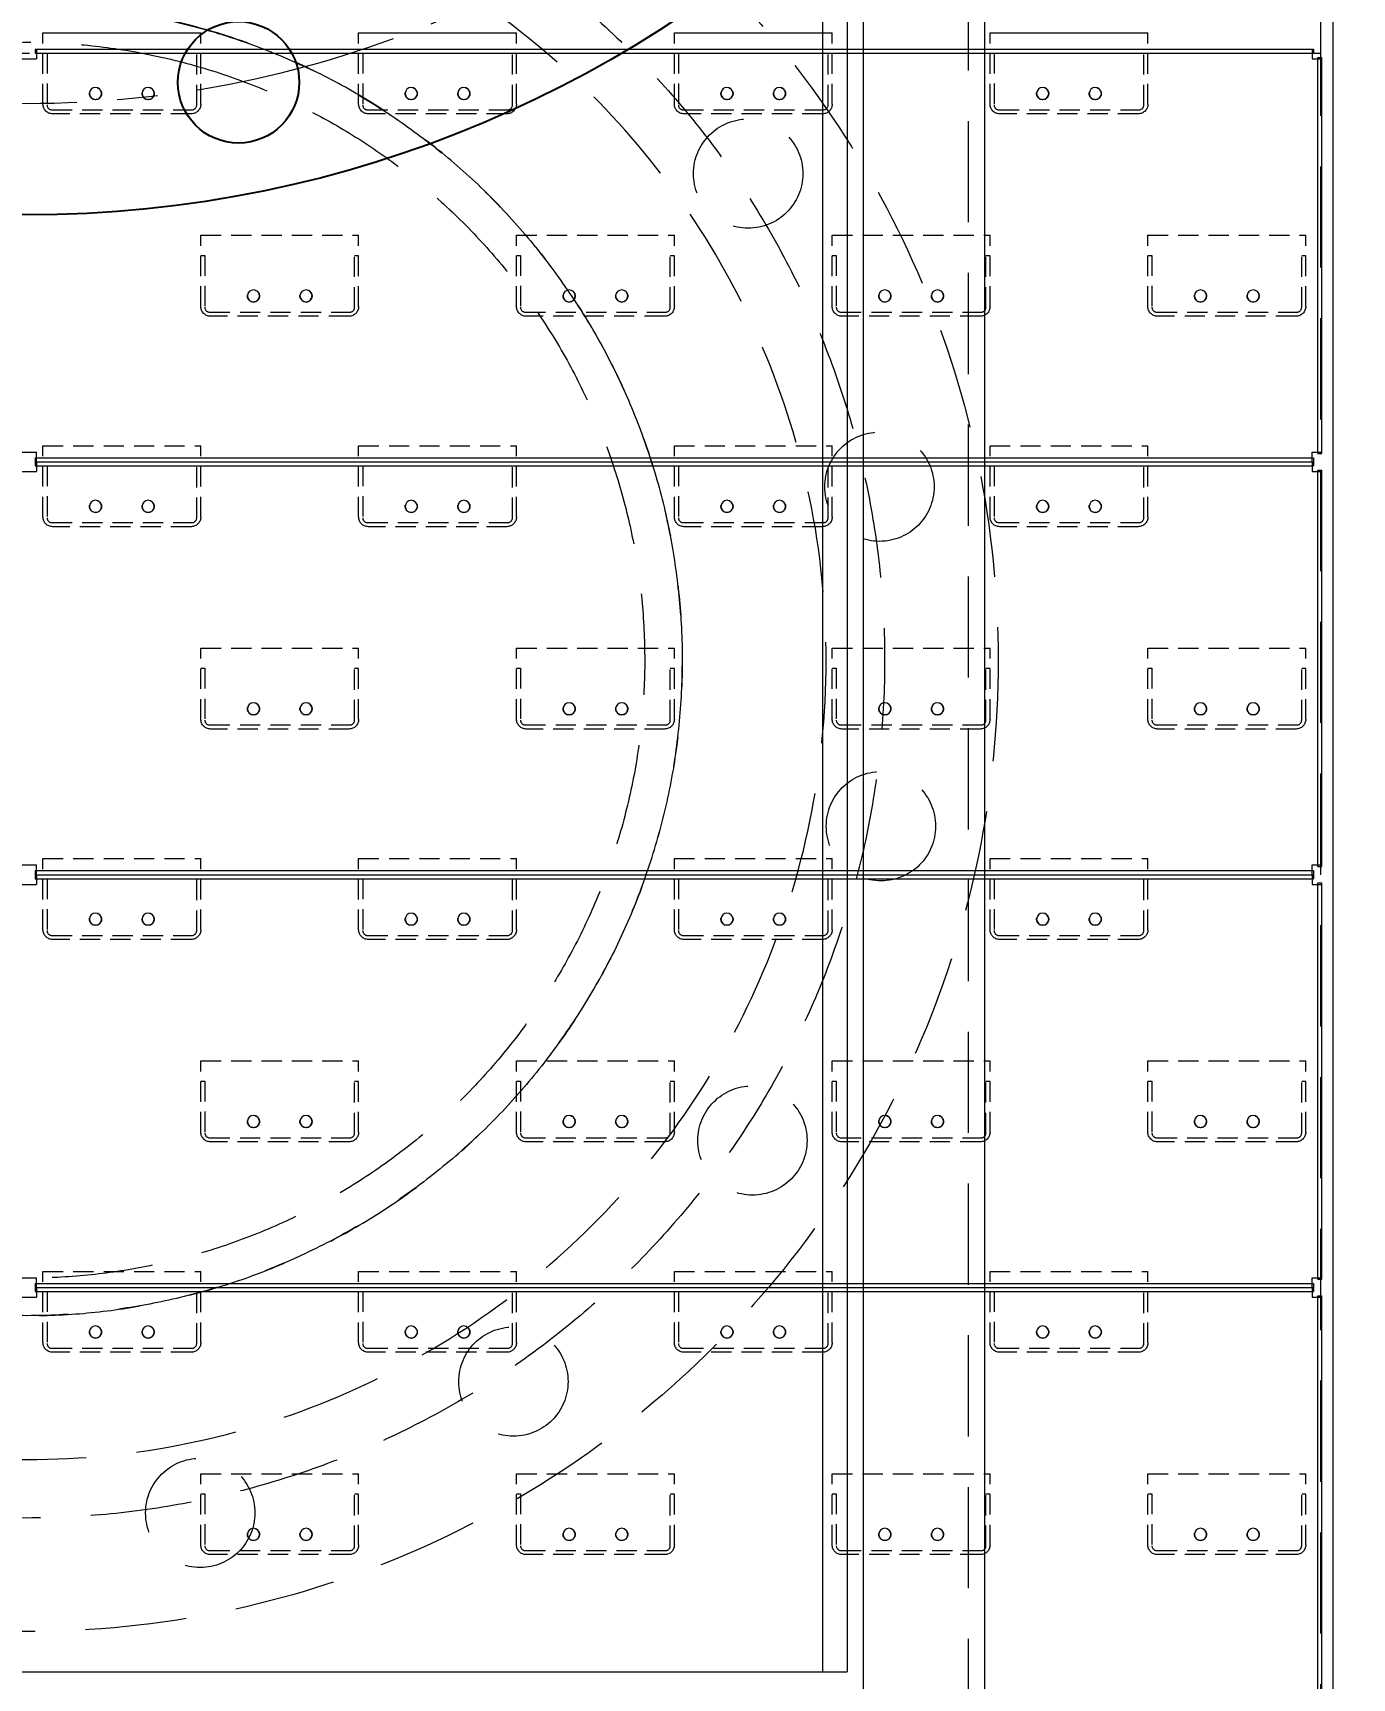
# Model space of a CAD drawing. Header units: millimetres. Extents: x -46397 to 283259, y -8690 to 23983.
# Drawn here: x 9448.4 to 9774.3, y 7234.7 to 7641.2 of the extents above; entities that cross this region are included whole.
import ezdxf

# ---------------------------------------------------------------- set-up
doc = ezdxf.new("R2010")
doc.units = ezdxf.units.MM
doc.linetypes.add('CENTER', pattern=[2, 1.25, -0.25, 0.25, -0.25])
doc.linetypes.add('HIDDENX2', pattern=[0.75, 0.5, -0.25])
doc.layers.get('Defpoints').update_dxf_attribs({"lineweight": 0})
for name, color, linetype, lineweight in [('DUONGDAM', 7, 'Continuous', 25), ('Long_AM_Visible', 30, 'Continuous', 25), ('Long_Centerline', 1, 'CENTER', 9), ('PHANTOM 2', 8, 'Continuous', 0), ('ĐƯỜNG ĐẬM', 255, 'Continuous', 25)]:
    doc.layers.add(name, color=color, linetype=linetype, lineweight=lineweight)
doc.styles.add('GHI CHÚ 1', font='isocp_IV25.ttf', dxfattribs={"width": 0.8})
doc.dimstyles.new('1-30SCALE', dxfattribs={"dimtxt": 75, "dimasz": 75, "dimexe": 37.5, "dimexo": 30, "dimgap": 30, "dimtad": 1, "dimtoh": 1, "dimdec": 0, "dimdsep": 46, "dimtxsty": 'GHI CHÚ 1', "dimcen": 0.09, "dimclrd": 256, "dimclre": 256, "dimclrt": 2, "dimadec": 0, "dimazin": 0, "dimtfac": 1, "dimtdec": 0, "dimtofl": 0, "dimtmove": 0, "dimatfit": 3, "dimfxl": 1, "dimlwd": 0, "dimlwe": 0, "dimarcsym": 0})

# ---------------------------------------------------------------- blocks, each defined once
blk = doc.blocks.new('A$C06888fbc')
at = {"color": 1, "linetype": 'HIDDENX2', "lineweight": 0, "ltscale": 50, "extrusion": (0, 1, 0)}
for p, q in [((319.67, 1851.61), (319.67, 539.62)), ((232.62, 1787.82), (232.62, 637.81)), ((-324.33, 1354.62), (319.67, 1354.62))]:
    blk.add_line(p, q, dxfattribs=at)
at = {"color": 150, "linetype": 'Continuous', "lineweight": 0, "ltscale": 10, "extrusion": (0, 1, 0)}
for p, q in [((322.67, 1809.62), (322.67, 581.61)), ((206.62, 1787.82), (206.62, 637.81)), ((236.62, 1787.82), (236.62, 637.81))]:
    blk.add_line(p, q, dxfattribs=at)
at = {"color": 150, "linetype": 'Continuous', "lineweight": 0, "ltscale": 10, "extrusion": (6.89019e-16, 1, 0)}
for p, q in [((196.67, 954.62), (196.67, 1454.62)), ((202.67, 1454.62), (202.67, 954.62)), ((-195.33, 954.62), (190.67, 954.62)), ((190.67, 954.62), (196.67, 954.62)), ((196.67, 954.62), (202.67, 954.62))]:
    blk.add_line(p, q, dxfattribs=at)
blk = doc.blocks.new('A$Cf298847f')
at = {"color": 2, "linetype": 'Continuous', "lineweight": 0, "ltscale": 10, "extrusion": (0, 1, 0)}
for p, q in [((4, 1359.61), (43, 1359.61)), ((82, 1359.61), (121, 1359.61)), ((160, 1359.61), (199, 1359.61)), ((238, 1359.61), (277, 1359.61)), ((2.05, 1355.62), (2.05, 1354.62)), ((2.05, 1355.62), (317.95, 1355.62)), ((2.05, 1354.62), (317.95, 1354.62)), ((2.4, 1354.62), (2.4, 1353.22)), ((317.6, 1355.62), (317.6, 1353.22)), ((317.95, 1355.62), (317.95, 1354.62)), ((-2.4, 1353.22), (2.4, 1353.22)), ((317.6, 1353.22), (320, 1353.22)), ((319, 1353.57), (320, 1353.57)), ((319, 1255.67), (319, 1353.57)), ((320, 1255.67), (320, 1353.57)), ((-2.4, 1256.02), (2.4, 1256.02)), ((2.05, 1254.62), (2.05, 1252.62)), ((2.05, 1254.62), (317.95, 1254.62)), ((2.05, 1253.62), (317.95, 1253.62)), ((2.05, 1253.62), (317.95, 1253.62)), ((2.05, 1252.62), (317.95, 1252.62)), ((2.4, 1252.62), (2.4, 1251.22)), ((317.6, 1254.62), (317.6, 1256.02)), ((317.6, 1256.02), (320, 1256.02)), ((317.6, 1253.62), (317.6, 1251.22)), ((317.95, 1254.62), (317.95, 1252.62)), ((319, 1255.67), (320, 1255.67)), ((-2.4, 1251.22), (2.4, 1251.22)), ((317.6, 1251.22), (320, 1251.22)), ((319, 1251.57), (320, 1251.57)), ((319, 1153.67), (319, 1251.57)), ((320, 1153.67), (320, 1251.57)), ((-2.4, 1154.02), (2.4, 1154.02)), ((2.05, 1152.62), (317.95, 1152.62)), ((2.05, 1152.62), (2.05, 1150.62)), ((2.05, 1151.62), (317.95, 1151.62)), ((2.05, 1151.62), (317.95, 1151.62)), ((2.05, 1150.62), (317.95, 1150.62)), ((2.4, 1150.62), (2.4, 1149.22)), ((317.6, 1152.62), (317.6, 1154.02)), ((317.6, 1154.02), (320, 1154.02)), ((317.6, 1151.62), (317.6, 1149.22)), ((317.95, 1152.62), (317.95, 1150.62)), ((319, 1153.67), (320, 1153.67)), ((-2.4, 1149.22), (2.4, 1149.22)), ((317.6, 1149.22), (320, 1149.22)), ((319, 1149.57), (320, 1149.57)), ((319, 1051.67), (319, 1149.57)), ((320, 1051.67), (320, 1149.57)), ((-2.4, 1052.02), (2.4, 1052.02)), ((2.05, 1050.62), (2.05, 1048.62)), ((2.05, 1050.62), (317.95, 1050.62)), ((2.05, 1049.62), (317.95, 1049.62)), ((2.05, 1049.62), (317.95, 1049.62)), ((317.6, 1050.62), (317.6, 1052.02)), ((317.6, 1052.02), (320, 1052.02)), ((317.6, 1049.62), (317.6, 1047.22)), ((317.95, 1050.62), (317.95, 1048.62)), ((319, 1051.67), (320, 1051.67)), ((-2.4, 1047.22), (2.4, 1047.22)), ((2.05, 1048.62), (317.95, 1048.62)), ((2.4, 1048.62), (2.4, 1047.22)), ((317.6, 1047.22), (320, 1047.22)), ((319, 1047.57), (320, 1047.57)), ((319, 949.67), (319, 1047.57)), ((320, 949.67), (320, 1047.57))]:
    blk.add_line(p, q, dxfattribs=at)
at = {"color": 4, "linetype": 'HIDDENX2', "lineweight": 0, "ltscale": 10, "extrusion": (0, 1, 0)}
for p, q in [((4, 1342.01), (4, 1359.61)), ((43, 1342.01), (43, 1359.61)), ((82, 1342.01), (82, 1359.61)), ((121, 1342.01), (121, 1359.61)), ((160, 1342.01), (160, 1359.61)), ((199, 1342.01), (199, 1359.61)), ((238, 1342.01), (238, 1359.61)), ((277, 1342.01), (277, 1359.61)), ((2.4, 1355.62), (2.4, 1354.62)), ((4, 1354.61), (5, 1354.61)), ((5, 1354.61), (5, 1341.81)), ((42, 1354.61), (43, 1354.61)), ((42, 1341.81), (42, 1354.61)), ((82, 1354.61), (83, 1354.61)), ((83, 1354.61), (83, 1341.81)), ((120, 1354.61), (121, 1354.61)), ((120, 1341.81), (120, 1354.61)), ((160, 1354.61), (161, 1354.61)), ((161, 1354.61), (161, 1341.81)), ((198, 1354.61), (199, 1354.61)), ((198, 1341.81), (198, 1354.61)), ((238, 1354.61), (239, 1354.61)), ((239, 1354.61), (239, 1341.81)), ((276, 1354.61), (277, 1354.61)), ((276, 1341.81), (276, 1354.61)), ((6.2, 1340.61), (40.8, 1340.61)), ((40.6, 1339.61), (6.4, 1339.61)), ((84.2, 1340.61), (118.8, 1340.61)), ((118.6, 1339.61), (84.4, 1339.61)), ((162.2, 1340.61), (196.8, 1340.61)), ((196.6, 1339.61), (162.4, 1339.61)), ((240.2, 1340.61), (274.8, 1340.61)), ((274.6, 1339.61), (240.4, 1339.61)), ((43, 1292.01), (43, 1309.61)), ((43, 1309.61), (82, 1309.61)), ((82, 1292.01), (82, 1309.61)), ((121, 1292.01), (121, 1309.61)), ((121, 1309.61), (160, 1309.61)), ((160, 1292.01), (160, 1309.61)), ((199, 1292.01), (199, 1309.61)), ((199, 1309.61), (238, 1309.61)), ((238, 1292.01), (238, 1309.61)), ((277, 1292.01), (277, 1309.61)), ((277, 1309.61), (316, 1309.61)), ((316, 1292.01), (316, 1309.61)), ((43, 1304.61), (44, 1304.61)), ((44, 1304.61), (44, 1291.81)), ((81, 1304.61), (82, 1304.61)), ((81, 1291.81), (81, 1304.61)), ((121, 1304.61), (122, 1304.61)), ((122, 1304.61), (122, 1291.81)), ((159, 1304.61), (160, 1304.61)), ((159, 1291.81), (159, 1304.61)), ((199, 1304.61), (200, 1304.61)), ((200, 1304.61), (200, 1291.81)), ((237, 1304.61), (238, 1304.61)), ((237, 1291.81), (237, 1304.61)), ((277, 1304.61), (278, 1304.61)), ((278, 1304.61), (278, 1291.81)), ((315, 1304.61), (316, 1304.61)), ((315, 1291.81), (315, 1304.61)), ((45.2, 1290.61), (79.8, 1290.61)), ((79.6, 1289.61), (45.4, 1289.61)), ((123.2, 1290.61), (157.8, 1290.61)), ((157.6, 1289.61), (123.4, 1289.61)), ((201.2, 1290.61), (235.8, 1290.61)), ((235.6, 1289.61), (201.4, 1289.61)), ((279.2, 1290.61), (313.8, 1290.61)), ((313.6, 1289.61), (279.4, 1289.61)), ((4, 1240.01), (4, 1257.61)), ((4, 1257.61), (43, 1257.61)), ((43, 1240.01), (43, 1257.61)), ((82, 1240.01), (82, 1257.61)), ((82, 1257.61), (121, 1257.61)), ((121, 1240.01), (121, 1257.61)), ((160, 1240.01), (160, 1257.61)), ((160, 1257.61), (199, 1257.61)), ((199, 1240.01), (199, 1257.61)), ((238, 1240.01), (238, 1257.61)), ((238, 1257.61), (277, 1257.61)), ((277, 1240.01), (277, 1257.61)), ((2.4, 1253.62), (2.4, 1256.02)), ((2.4, 1253.62), (2.4, 1252.62)), ((4, 1252.61), (5, 1252.61)), ((5, 1252.61), (5, 1239.81)), ((42, 1252.61), (43, 1252.61)), ((42, 1239.81), (42, 1252.61)), ((82, 1252.61), (83, 1252.61)), ((83, 1252.61), (83, 1239.81)), ((120, 1252.61), (121, 1252.61)), ((120, 1239.81), (120, 1252.61)), ((160, 1252.61), (161, 1252.61)), ((161, 1252.61), (161, 1239.81)), ((198, 1252.61), (199, 1252.61)), ((198, 1239.81), (198, 1252.61)), ((238, 1252.61), (239, 1252.61)), ((239, 1252.61), (239, 1239.81)), ((276, 1252.61), (277, 1252.61)), ((276, 1239.81), (276, 1252.61)), ((317.6, 1253.62), (317.6, 1254.62)), ((6.2, 1238.61), (40.8, 1238.61)), ((40.6, 1237.61), (6.4, 1237.61)), ((84.2, 1238.61), (118.8, 1238.61)), ((118.6, 1237.61), (84.4, 1237.61)), ((162.2, 1238.61), (196.8, 1238.61)), ((196.6, 1237.61), (162.4, 1237.61)), ((240.2, 1238.61), (274.8, 1238.61)), ((274.6, 1237.61), (240.4, 1237.61)), ((43, 1190.01), (43, 1207.61)), ((43, 1207.61), (82, 1207.61)), ((82, 1190.01), (82, 1207.61)), ((121, 1190.01), (121, 1207.61)), ((121, 1207.61), (160, 1207.61)), ((160, 1190.01), (160, 1207.61)), ((199, 1190.01), (199, 1207.61)), ((199, 1207.61), (238, 1207.61)), ((238, 1190.01), (238, 1207.61)), ((277, 1190.01), (277, 1207.61)), ((277, 1207.61), (316, 1207.61)), ((316, 1190.01), (316, 1207.61)), ((43, 1202.61), (44, 1202.61)), ((44, 1202.61), (44, 1189.81)), ((81, 1202.61), (82, 1202.61)), ((81, 1189.81), (81, 1202.61)), ((121, 1202.61), (122, 1202.61)), ((122, 1202.61), (122, 1189.81)), ((159, 1202.61), (160, 1202.61)), ((159, 1189.81), (159, 1202.61)), ((199, 1202.61), (200, 1202.61)), ((200, 1202.61), (200, 1189.81)), ((237, 1202.61), (238, 1202.61)), ((237, 1189.81), (237, 1202.61)), ((277, 1202.61), (278, 1202.61)), ((278, 1202.61), (278, 1189.81)), ((315, 1202.61), (316, 1202.61)), ((315, 1189.81), (315, 1202.61)), ((45.2, 1188.61), (79.8, 1188.61)), ((79.6, 1187.61), (45.4, 1187.61)), ((123.2, 1188.61), (157.8, 1188.61)), ((157.6, 1187.61), (123.4, 1187.61)), ((201.2, 1188.61), (235.8, 1188.61)), ((235.6, 1187.61), (201.4, 1187.61)), ((279.2, 1188.61), (313.8, 1188.61)), ((313.6, 1187.61), (279.4, 1187.61)), ((4, 1138.01), (4, 1155.61)), ((4, 1155.61), (43, 1155.61)), ((43, 1138.01), (43, 1155.61)), ((82, 1138.01), (82, 1155.61)), ((82, 1155.61), (121, 1155.61)), ((121, 1138.01), (121, 1155.61)), ((160, 1138.01), (160, 1155.61)), ((160, 1155.61), (199, 1155.61)), ((199, 1138.01), (199, 1155.61)), ((238, 1138.01), (238, 1155.61)), ((238, 1155.61), (277, 1155.61)), ((277, 1138.01), (277, 1155.61)), ((2.4, 1151.62), (2.4, 1154.02)), ((2.4, 1151.62), (2.4, 1150.62)), ((4, 1150.61), (5, 1150.61)), ((5, 1150.61), (5, 1137.81)), ((42, 1150.61), (43, 1150.61)), ((42, 1137.81), (42, 1150.61)), ((82, 1150.61), (83, 1150.61)), ((83, 1150.61), (83, 1137.81)), ((120, 1150.61), (121, 1150.61)), ((120, 1137.81), (120, 1150.61)), ((160, 1150.61), (161, 1150.61)), ((161, 1150.61), (161, 1137.81)), ((198, 1150.61), (199, 1150.61)), ((198, 1137.81), (198, 1150.61)), ((238, 1150.61), (239, 1150.61)), ((239, 1150.61), (239, 1137.81)), ((276, 1150.61), (277, 1150.61)), ((276, 1137.81), (276, 1150.61)), ((317.6, 1151.62), (317.6, 1152.62)), ((6.2, 1136.61), (40.8, 1136.61)), ((40.6, 1135.61), (6.4, 1135.61)), ((84.2, 1136.61), (118.8, 1136.61)), ((118.6, 1135.61), (84.4, 1135.61)), ((162.2, 1136.61), (196.8, 1136.61)), ((196.6, 1135.61), (162.4, 1135.61)), ((240.2, 1136.61), (274.8, 1136.61)), ((274.6, 1135.61), (240.4, 1135.61)), ((43, 1088.01), (43, 1105.61)), ((43, 1105.61), (82, 1105.61)), ((82, 1088.01), (82, 1105.61)), ((121, 1088.01), (121, 1105.61)), ((121, 1105.61), (160, 1105.61)), ((160, 1088.01), (160, 1105.61)), ((199, 1088.01), (199, 1105.61)), ((199, 1105.61), (238, 1105.61)), ((238, 1088.01), (238, 1105.61)), ((277, 1088.01), (277, 1105.61)), ((277, 1105.61), (316, 1105.61)), ((316, 1088.01), (316, 1105.61)), ((43, 1100.61), (44, 1100.61)), ((44, 1100.61), (44, 1087.81)), ((81, 1100.61), (82, 1100.61)), ((81, 1087.81), (81, 1100.61)), ((121, 1100.61), (122, 1100.61)), ((122, 1100.61), (122, 1087.81)), ((159, 1100.61), (160, 1100.61)), ((159, 1087.81), (159, 1100.61)), ((199, 1100.61), (200, 1100.61)), ((200, 1100.61), (200, 1087.81)), ((237, 1100.61), (238, 1100.61)), ((237, 1087.81), (237, 1100.61)), ((277, 1100.61), (278, 1100.61)), ((278, 1100.61), (278, 1087.81)), ((315, 1100.61), (316, 1100.61)), ((315, 1087.81), (315, 1100.61)), ((45.2, 1086.61), (79.8, 1086.61)), ((79.6, 1085.61), (45.4, 1085.61)), ((123.2, 1086.61), (157.8, 1086.61)), ((157.6, 1085.61), (123.4, 1085.61)), ((201.2, 1086.61), (235.8, 1086.61)), ((235.6, 1085.61), (201.4, 1085.61)), ((279.2, 1086.61), (313.8, 1086.61)), ((313.6, 1085.61), (279.4, 1085.61)), ((4, 1036.01), (4, 1053.61)), ((4, 1053.61), (43, 1053.61)), ((43, 1036.01), (43, 1053.61)), ((82, 1036.01), (82, 1053.61)), ((82, 1053.61), (121, 1053.61)), ((121, 1036.01), (121, 1053.61)), ((160, 1036.01), (160, 1053.61)), ((160, 1053.61), (199, 1053.61)), ((199, 1036.01), (199, 1053.61)), ((238, 1036.01), (238, 1053.61)), ((238, 1053.61), (277, 1053.61)), ((277, 1036.01), (277, 1053.61)), ((2.4, 1049.62), (2.4, 1052.02)), ((2.4, 1049.62), (2.4, 1048.62)), ((317.6, 1049.62), (317.6, 1050.62)), ((4, 1048.61), (5, 1048.61)), ((5, 1048.61), (5, 1035.81)), ((42, 1048.61), (43, 1048.61)), ((42, 1035.81), (42, 1048.61)), ((82, 1048.61), (83, 1048.61)), ((83, 1048.61), (83, 1035.81)), ((120, 1048.61), (121, 1048.61)), ((120, 1035.81), (120, 1048.61)), ((160, 1048.61), (161, 1048.61)), ((161, 1048.61), (161, 1035.81)), ((198, 1048.61), (199, 1048.61)), ((198, 1035.81), (198, 1048.61)), ((238, 1048.61), (239, 1048.61)), ((239, 1048.61), (239, 1035.81)), ((276, 1048.61), (277, 1048.61)), ((276, 1035.81), (276, 1048.61)), ((6.2, 1034.61), (40.8, 1034.61)), ((40.6, 1033.61), (6.4, 1033.61)), ((84.2, 1034.61), (118.8, 1034.61)), ((118.6, 1033.61), (84.4, 1033.61)), ((162.2, 1034.61), (196.8, 1034.61)), ((196.6, 1033.61), (162.4, 1033.61)), ((240.2, 1034.61), (274.8, 1034.61)), ((274.6, 1033.61), (240.4, 1033.61)), ((43, 986.01), (43, 1003.61)), ((43, 1003.61), (82, 1003.61)), ((82, 986.01), (82, 1003.61)), ((121, 986.01), (121, 1003.61)), ((121, 1003.61), (160, 1003.61)), ((160, 986.01), (160, 1003.61)), ((199, 986.01), (199, 1003.61)), ((199, 1003.61), (238, 1003.61)), ((238, 986.01), (238, 1003.61)), ((277, 986.01), (277, 1003.61)), ((277, 1003.61), (316, 1003.61)), ((316, 986.01), (316, 1003.61)), ((43, 998.61), (44, 998.61)), ((44, 998.61), (44, 985.81)), ((81, 998.61), (82, 998.61)), ((81, 985.81), (81, 998.61)), ((121, 998.61), (122, 998.61)), ((122, 998.61), (122, 985.81)), ((159, 998.61), (160, 998.61)), ((159, 985.81), (159, 998.61)), ((199, 998.61), (200, 998.61)), ((200, 998.61), (200, 985.81)), ((237, 998.61), (238, 998.61)), ((237, 985.81), (237, 998.61)), ((277, 998.61), (278, 998.61)), ((278, 998.61), (278, 985.81)), ((315, 998.61), (316, 998.61)), ((315, 985.81), (315, 998.61)), ((45.2, 984.61), (79.8, 984.61)), ((123.2, 984.61), (157.8, 984.61)), ((201.2, 984.61), (235.8, 984.61)), ((279.2, 984.61), (313.8, 984.61)), ((79.6, 983.61), (45.4, 983.61)), ((157.6, 983.61), (123.4, 983.61)), ((235.6, 983.61), (201.4, 983.61)), ((313.6, 983.61), (279.4, 983.61))]:
    blk.add_line(p, q, dxfattribs=at)
at = {"color": 2, "linetype": 'Continuous', "lineweight": 0, "ltscale": 10, "extrusion": (0, 0, -1)}
for centre in [(-17, 1344.62), (-30, 1344.62), (-95, 1344.62), (-108, 1344.62), (-173, 1344.62), (-186, 1344.62), (-251, 1344.62), (-264, 1344.62), (-56, 1294.62), (-69, 1294.62), (-134, 1294.62), (-147, 1294.62), (-212, 1294.62), (-225, 1294.62), (-290, 1294.62), (-303, 1294.62), (-17, 1242.62), (-30, 1242.62), (-95, 1242.62), (-108, 1242.62), (-173, 1242.62), (-186, 1242.62), (-251, 1242.62), (-264, 1242.62), (-56, 1192.62), (-69, 1192.62), (-134, 1192.62), (-147, 1192.62), (-212, 1192.62), (-225, 1192.62), (-290, 1192.62), (-303, 1192.62), (-17, 1140.62), (-30, 1140.62), (-95, 1140.62), (-108, 1140.62), (-173, 1140.62), (-186, 1140.62), (-251, 1140.62), (-264, 1140.62), (-56, 1090.62), (-69, 1090.62), (-134, 1090.62), (-147, 1090.62), (-212, 1090.62), (-225, 1090.62), (-290, 1090.62), (-303, 1090.62), (-17, 1038.62), (-30, 1038.62), (-95, 1038.62), (-108, 1038.62), (-173, 1038.62), (-186, 1038.62), (-251, 1038.62), (-264, 1038.62), (-56, 988.62), (-69, 988.62), (-134, 988.62), (-147, 988.62), (-212, 988.62), (-225, 988.62), (-290, 988.62), (-303, 988.62)]:
    blk.add_circle(centre, 1.5, dxfattribs=at)
at = {"color": 4, "linetype": 'HIDDENX2', "lineweight": 0, "ltscale": 10}
for centre in [(17, 1344.61), (30, 1344.61), (95, 1344.61), (108, 1344.61), (173, 1344.61), (186, 1344.61), (251, 1344.61), (264, 1344.61), (56, 1294.61), (69, 1294.61), (134, 1294.61), (147, 1294.61), (212, 1294.61), (225, 1294.61), (290, 1294.61), (303, 1294.61), (17, 1242.61), (30, 1242.61), (95, 1242.61), (108, 1242.61), (173, 1242.61), (186, 1242.61), (251, 1242.61), (264, 1242.61), (56, 1192.61), (69, 1192.61), (134, 1192.61), (147, 1192.61), (212, 1192.61), (225, 1192.61), (290, 1192.61), (303, 1192.61), (17, 1140.61), (30, 1140.61), (95, 1140.61), (108, 1140.61), (173, 1140.61), (186, 1140.61), (251, 1140.61), (264, 1140.61), (56, 1090.61), (69, 1090.61), (134, 1090.61), (147, 1090.61), (212, 1090.61), (225, 1090.61), (290, 1090.61), (303, 1090.61), (17, 1038.61), (30, 1038.61), (95, 1038.61), (108, 1038.61), (173, 1038.61), (186, 1038.61), (251, 1038.61), (264, 1038.61), (56, 988.61), (69, 988.61), (134, 988.61), (147, 988.61), (212, 988.61), (225, 988.61), (290, 988.61), (303, 988.61)]:
    blk.add_circle(centre, 1.5, dxfattribs=at)
at = {"color": 4, "linetype": 'HIDDENX2', "lineweight": 0, "ltscale": 10, "extrusion": (0, 0, -1)}
for centre, start, end in [((-6.4, 1342.01), 270, 0), ((-40.6, 1342.01), 180, 270), ((-84.4, 1342.01), 270, 0), ((-118.6, 1342.01), 180, 270), ((-162.4, 1342.01), 270, 0), ((-196.6, 1342.01), 180, 270), ((-240.4, 1342.01), 270, 0), ((-274.6, 1342.01), 180, 270), ((-45.4, 1292.01), 270, 0), ((-79.6, 1292.01), 180, 270), ((-123.4, 1292.01), 270, 0), ((-157.6, 1292.01), 180, 270), ((-201.4, 1292.01), 270, 0), ((-235.6, 1292.01), 180, 270), ((-279.4, 1292.01), 270, 0), ((-313.6, 1292.01), 180, 270), ((-6.4, 1240.01), 270, 0), ((-40.6, 1240.01), 180, 270), ((-84.4, 1240.01), 270, 0), ((-118.6, 1240.01), 180, 270), ((-162.4, 1240.01), 270, 0), ((-196.6, 1240.01), 180, 270), ((-240.4, 1240.01), 270, 0), ((-274.6, 1240.01), 180, 270), ((-45.4, 1190.01), 270, 0), ((-79.6, 1190.01), 180, 270), ((-123.4, 1190.01), 270, 0), ((-157.6, 1190.01), 180, 270), ((-201.4, 1190.01), 270, 0), ((-235.6, 1190.01), 180, 270), ((-279.4, 1190.01), 270, 0), ((-313.6, 1190.01), 180, 270), ((-6.4, 1138.01), 270, 0), ((-40.6, 1138.01), 180, 270), ((-84.4, 1138.01), 270, 0), ((-118.6, 1138.01), 180, 270), ((-162.4, 1138.01), 270, 0), ((-196.6, 1138.01), 180, 270), ((-240.4, 1138.01), 270, 0), ((-274.6, 1138.01), 180, 270), ((-45.4, 1088.01), 270, 0), ((-79.6, 1088.01), 180, 270), ((-123.4, 1088.01), 270, 0), ((-157.6, 1088.01), 180, 270), ((-201.4, 1088.01), 270, 0), ((-235.6, 1088.01), 180, 270), ((-279.4, 1088.01), 270, 0), ((-313.6, 1088.01), 180, 270), ((-6.4, 1036.01), 270, 0), ((-40.6, 1036.01), 180, 270), ((-84.4, 1036.01), 270, 0), ((-118.6, 1036.01), 180, 270), ((-162.4, 1036.01), 270, 0), ((-196.6, 1036.01), 180, 270), ((-240.4, 1036.01), 270, 0), ((-274.6, 1036.01), 180, 270), ((-45.4, 986.01), 270, 0), ((-79.6, 986.01), 180, 270), ((-123.4, 986.01), 270, 0), ((-157.6, 986.01), 180, 270), ((-201.4, 986.01), 270, 0), ((-235.6, 986.01), 180, 270), ((-279.4, 986.01), 270, 0), ((-313.6, 986.01), 180, 270)]:
    blk.add_arc(centre, 2.4, start, end, dxfattribs=at)
at = {"color": 4, "linetype": 'HIDDENX2', "lineweight": 0, "ltscale": 10}
for centre, start, end in [((6.2, 1341.81), 180, 270), ((40.8, 1341.81), 270, 0), ((84.2, 1341.81), 180, 270), ((118.8, 1341.81), 270, 0), ((162.2, 1341.81), 180, 270), ((196.8, 1341.81), 270, 0), ((240.2, 1341.81), 180, 270), ((274.8, 1341.81), 270, 0), ((45.2, 1291.81), 180, 270), ((79.8, 1291.81), 270, 0), ((123.2, 1291.81), 180, 270), ((157.8, 1291.81), 270, 0), ((201.2, 1291.81), 180, 270), ((235.8, 1291.81), 270, 0), ((279.2, 1291.81), 180, 270), ((313.8, 1291.81), 270, 0), ((6.2, 1239.81), 180, 270), ((40.8, 1239.81), 270, 0), ((84.2, 1239.81), 180, 270), ((118.8, 1239.81), 270, 0), ((162.2, 1239.81), 180, 270), ((196.8, 1239.81), 270, 0), ((240.2, 1239.81), 180, 270), ((274.8, 1239.81), 270, 0), ((45.2, 1189.81), 180, 270), ((79.8, 1189.81), 270, 0), ((123.2, 1189.81), 180, 270), ((157.8, 1189.81), 270, 0), ((201.2, 1189.81), 180, 270), ((235.8, 1189.81), 270, 0), ((279.2, 1189.81), 180, 270), ((313.8, 1189.81), 270, 0), ((6.2, 1137.81), 180, 270), ((40.8, 1137.81), 270, 0), ((84.2, 1137.81), 180, 270), ((118.8, 1137.81), 270, 0), ((162.2, 1137.81), 180, 270), ((196.8, 1137.81), 270, 0), ((240.2, 1137.81), 180, 270), ((274.8, 1137.81), 270, 0), ((45.2, 1087.81), 180, 270), ((79.8, 1087.81), 270, 0), ((123.2, 1087.81), 180, 270), ((157.8, 1087.81), 270, 0), ((201.2, 1087.81), 180, 270), ((235.8, 1087.81), 270, 0), ((279.2, 1087.81), 180, 270), ((313.8, 1087.81), 270, 0), ((6.2, 1035.81), 180, 270), ((40.8, 1035.81), 270, 0), ((84.2, 1035.81), 180, 270), ((118.8, 1035.81), 270, 0), ((162.2, 1035.81), 180, 270), ((196.8, 1035.81), 270, 0), ((240.2, 1035.81), 180, 270), ((274.8, 1035.81), 270, 0), ((45.2, 985.81), 180, 270), ((79.8, 985.81), 270, 0), ((123.2, 985.81), 180, 270), ((157.8, 985.81), 270, 0), ((201.2, 985.81), 180, 270), ((235.8, 985.81), 270, 0), ((279.2, 985.81), 180, 270), ((313.8, 985.81), 270, 0)]:
    blk.add_arc(centre, 1.2, start, end, dxfattribs=at)
blk = doc.blocks.new('*U1805')
at = {"layer": 'DUONGDAM'}
blk.add_circle((0, 0), 15, dxfattribs=at)
blk = doc.blocks.new('*U1806')
at = {"layer": 'ĐƯỜNG ĐẬM', "color": 0, "linetype": 'ByBlock', "lineweight": -2, "transparency": 16777216, "rotation": 180}
blk.add_blockref('*U1805', (178500.03, 464.03), dxfattribs=at)
blk = doc.blocks.new('MH2.2')
at = {"layer": 'Long_AM_Visible'}
blk.add_circle((0, 0), 290, dxfattribs=at)
at = {"layer": 'Long_Centerline', "ltscale": 40}
blk.add_circle((0, 0), 262.5, dxfattribs=at)
at = {"layer": 'ĐƯỜNG ĐẬM', "ltscale": 100, "rotation": 11.5}
blk.add_blockref('*U1806', (-174771.75, -36299.12), dxfattribs=at)
blk = doc.blocks.new('q kjekjas ad')
at = {"color": 1, "linetype": 'HIDDENX2', "lineweight": 0, "ltscale": 50}
for centre, radius in [((-5000, 1204.61), 240), ((-4821.76, 1324.84), 13.5), ((-4789.32, 1247.48), 13.5), ((-4788.95, 1163.59), 13.5), ((-4820.71, 1085.95), 13.5), ((-4879.77, 1026.37), 13.5), ((-4957.14, 993.93), 13.5)]:
    blk.add_circle(centre, radius, dxfattribs=at)
at = {"color": 1, "linetype": 'HIDDENX2', "lineweight": 0, "ltscale": 50, "extrusion": (0, 0, -1)}
blk.add_circle((5000, 1204.61), 197.5, dxfattribs=at)
at = {"color": 1, "linetype": 'HIDDENX2', "lineweight": 0, "ltscale": 50}
for points, knots in [([(-5164.01, 1338.87), (-5159.97, 1343.8), (-5155.67, 1348.6), (-5146.25, 1358.18), (-5141.09, 1362.93), (-5130.3, 1371.93), (-5124.65, 1376.18), (-5112.96, 1384.1), (-5106.9, 1387.77), (-5094.48, 1394.47), (-5088.11, 1397.51), (-5075.19, 1402.9), (-5068.63, 1405.26), (-5055.45, 1409.3), (-5048.83, 1410.97), (-5035.68, 1413.65), (-5028.93, 1414.69), (-5015.23, 1416.13), (-5008.27, 1416.52), (-4994.26, 1416.6), (-4987.22, 1416.3), (-4973.16, 1414.98), (-4966.15, 1413.96), (-4952.29, 1411.25), (-4945.44, 1409.54), (-4931.98, 1405.48), (-4925.38, 1403.12), (-4913.74, 1398.3), (-4908.64, 1395.94), (-4903.68, 1393.41)], [182.664345, 182.664345, 182.664345, 182.664345, 201.4945, 201.4945, 221.634718, 221.634718, 241.774936, 241.774936, 261.915155, 261.915155, 282.055373, 282.055373, 302.195592, 302.195592, 322.33581, 322.33581, 342.476028, 342.476028, 362.616247, 362.616247, 382.756465, 382.756465, 402.896684, 402.896684, 423.036902, 423.036902, 443.17712, 443.17712, 459.575385, 459.575385, 459.575385, 459.575385]), ([(-4903.68, 1393.41), (-4902.55, 1392.84), (-4901.43, 1392.25), (-4894.3, 1388.45), (-4888.53, 1385), (-4877.5, 1377.71), (-4872.07, 1373.74), (-4861.48, 1365.18), (-4856.33, 1360.59), (-4846.43, 1350.85), (-4841.68, 1345.7), (-4832.68, 1334.91), (-4828.43, 1329.26), (-4820.52, 1317.57), (-4816.85, 1311.52), (-4810.14, 1299.1), (-4807.11, 1292.73), (-4801.71, 1279.81), (-4799.35, 1273.25), (-4795.32, 1260.07), (-4793.64, 1253.45), (-4790.97, 1240.29), (-4789.92, 1233.54), (-4788.48, 1219.83), (-4788.1, 1212.87), (-4788.01, 1198.87), (-4788.32, 1191.82), (-4789.64, 1177.77), (-4790.65, 1170.76), (-4793.37, 1156.91), (-4795.07, 1150.05), (-4799.14, 1136.6), (-4801.49, 1130.01), (-4806.8, 1117.17), (-4809.75, 1110.94), (-4816.16, 1098.92), (-4819.61, 1093.14), (-4826.9, 1082.12), (-4830.87, 1076.69), (-4839.43, 1066.1), (-4844.02, 1060.95), (-4853.75, 1051.05), (-4858.91, 1046.3), (-4869.7, 1037.3), (-4875.35, 1033.05), (-4887.04, 1025.13), (-4893.1, 1021.46), (-4905.52, 1014.75), (-4911.89, 1011.72), (-4924.81, 1006.33), (-4931.37, 1003.96), (-4944.55, 999.93), (-4951.17, 998.26), (-4964.32, 995.58), (-4971.07, 994.54), (-4984.77, 993.1), (-4991.73, 992.71), (-5005.74, 992.63), (-5012.78, 992.93), (-5026.84, 994.25), (-5033.85, 995.27), (-5047.71, 997.98), (-5054.56, 999.69), (-5068.02, 1003.75), (-5074.62, 1006.11), (-5087.45, 1011.42), (-5093.68, 1014.37), (-5105.7, 1020.77), (-5111.47, 1024.23), (-5122.5, 1031.52), (-5127.93, 1035.49), (-5138.52, 1044.05), (-5143.67, 1048.64), (-5153.57, 1058.37), (-5158.32, 1063.52), (-5167.32, 1074.32), (-5171.57, 1079.96), (-5179.48, 1091.66), (-5183.15, 1097.71), (-5189.86, 1110.13), (-5192.89, 1116.49), (-5198.29, 1129.42), (-5200.65, 1135.97), (-5204.68, 1149.15), (-5206.36, 1155.78), (-5207.7, 1162.36)], [459.575385, 459.575385, 459.575385, 459.575385, 463.317339, 463.317339, 483.457557, 483.457557, 503.609315, 503.609315, 523.761073, 523.761073, 543.912831, 543.912831, 564.064589, 564.064589, 584.216346, 584.216346, 604.368104, 604.368104, 624.519862, 624.519862, 644.67162, 644.67162, 664.823378, 664.823378, 684.975136, 684.975136, 705.126893, 705.126893, 725.278651, 725.278651, 745.430409, 745.430409, 765.582167, 765.582167, 785.733925, 785.733925, 805.885683, 805.885683, 826.025901, 826.025901, 846.166119, 846.166119, 866.306338, 866.306338, 886.446556, 886.446556, 906.586775, 906.586775, 926.726993, 926.726993, 946.867211, 946.867211, 967.00743, 967.00743, 987.147648, 987.147648, 1007.287867, 1007.287867, 1027.428085, 1027.428085, 1047.568303, 1047.568303, 1067.708522, 1067.708522, 1087.84874, 1087.84874, 1107.988959, 1107.988959, 1128.129177, 1128.129177, 1148.280935, 1148.280935, 1168.432693, 1168.432693, 1188.584451, 1188.584451, 1208.736208, 1208.736208, 1228.887966, 1228.887966, 1249.039724, 1249.039724, 1269.191482, 1269.191482, 1289.34324, 1289.34324, 1289.34324, 1289.34324]), ([(-4952.21, 1359.38), (-4952.56, 1359.49), (-4952.91, 1359.6), (-4958.4, 1361.25), (-4963.65, 1362.55), (-4974.24, 1364.62), (-4979.6, 1365.39), (-4990.33, 1366.39), (-4995.71, 1366.62), (-5006.39, 1366.55), (-5011.7, 1366.25), (-5022.15, 1365.16), (-5027.28, 1364.36), (-5037.3, 1362.32), (-5042.34, 1361.05), (-5052.39, 1357.98), (-5057.39, 1356.18), (-5067.25, 1352.07), (-5072.11, 1349.76), (-5081.6, 1344.64), (-5086.23, 1341.84), (-5095.17, 1335.79), (-5099.49, 1332.55), (-5104.39, 1328.47), (-5105.15, 1327.83), (-5105.9, 1327.18)], [658.358309, 658.358309, 658.358309, 658.358309, 659.398278, 659.398278, 674.731533, 674.731533, 690.064788, 690.064788, 705.398044, 705.398044, 720.731299, 720.731299, 736.064554, 736.064554, 751.397809, 751.397809, 766.731065, 766.731065, 782.06432, 782.06432, 797.397575, 797.397575, 812.73083, 812.73083, 815.569093, 815.569093, 815.569093, 815.569093]), ([(-5105.86, 1327.17), (-5105.12, 1327.82), (-5104.37, 1328.45), (-5099.48, 1332.52), (-5095.16, 1335.77), (-5086.22, 1341.81), (-5081.59, 1344.62), (-5072.1, 1349.73), (-5067.24, 1352.04), (-5057.38, 1356.15), (-5052.38, 1357.95), (-5042.34, 1361.02), (-5037.3, 1362.29), (-5027.28, 1364.33), (-5022.14, 1365.13), (-5011.7, 1366.23), (-5006.39, 1366.53), (-4995.71, 1366.6), (-4990.33, 1366.37), (-4979.6, 1365.36), (-4974.25, 1364.59), (-4963.65, 1362.53), (-4958.41, 1361.22), (-4952.92, 1359.57), (-4952.58, 1359.47), (-4952.24, 1359.36)], [165.864725, 165.864725, 165.864725, 165.864725, 168.67502, 168.67502, 184.006972, 184.006972, 199.338924, 199.338924, 214.670877, 214.670877, 230.002829, 230.002829, 245.334781, 245.334781, 260.666733, 260.666733, 275.998686, 275.998686, 291.330638, 291.330638, 306.66259, 306.66259, 321.994542, 321.994542, 323.006675, 323.006675, 323.006675, 323.006675]), ([(-5158.73, 1172.32), (-5157.71, 1167.31), (-5156.43, 1162.27), (-5153.36, 1152.22), (-5151.56, 1147.22), (-5147.45, 1137.36), (-5145.14, 1132.5), (-5140.03, 1123.01), (-5137.22, 1118.38), (-5131.18, 1109.44), (-5127.93, 1105.12), (-5121.05, 1096.86), (-5117.42, 1092.91), (-5109.85, 1085.45), (-5105.9, 1081.94), (-5097.79, 1075.38), (-5093.63, 1072.34), (-5085.18, 1066.75), (-5080.75, 1064.1), (-5071.55, 1059.2), (-5066.77, 1056.94), (-5056.94, 1052.88), (-5051.89, 1051.08), (-5041.6, 1047.98), (-5036.35, 1046.68), (-5025.76, 1044.61), (-5020.4, 1043.84), (-5009.67, 1042.84), (-5004.29, 1042.61), (-4993.61, 1042.67), (-4988.3, 1042.97), (-4977.85, 1044.07), (-4972.72, 1044.87), (-4962.7, 1046.91), (-4957.66, 1048.18), (-4947.61, 1051.25), (-4942.61, 1053.05), (-4932.75, 1057.16), (-4927.89, 1059.47), (-4918.4, 1064.59), (-4913.77, 1067.39), (-4904.83, 1073.43), (-4900.51, 1076.68), (-4892.24, 1083.56), (-4888.3, 1087.19), (-4880.84, 1094.77), (-4877.32, 1098.72), (-4870.77, 1106.82), (-4867.72, 1110.99), (-4862.13, 1119.44), (-4859.49, 1123.87), (-4854.59, 1133.07), (-4852.33, 1137.85), (-4848.27, 1147.67), (-4846.46, 1152.72), (-4843.36, 1163.02), (-4842.06, 1168.26), (-4839.99, 1178.86), (-4839.22, 1184.21), (-4838.22, 1194.95), (-4837.99, 1200.32), (-4838.06, 1211.01), (-4838.36, 1216.31), (-4839.46, 1226.76), (-4840.25, 1231.9), (-4842.29, 1241.92), (-4843.57, 1246.96), (-4846.64, 1257), (-4848.44, 1262.01), (-4852.55, 1271.87), (-4854.86, 1276.73), (-4859.97, 1286.22), (-4862.78, 1290.84), (-4868.82, 1299.79), (-4872.07, 1304.11), (-4878.95, 1312.37), (-4882.58, 1316.32), (-4890.15, 1323.77), (-4894.1, 1327.29), (-4902.21, 1333.85), (-4906.37, 1336.89), (-4914.82, 1342.48), (-4919.25, 1345.13), (-4928.45, 1350.03), (-4933.23, 1352.29), (-4942.72, 1356.21), (-4947.42, 1357.9), (-4952.21, 1359.38)], [0, 0, 0, 0, 15.336101, 15.336101, 30.672202, 30.672202, 46.008304, 46.008304, 61.344405, 61.344405, 76.680506, 76.680506, 92.016607, 92.016607, 107.352708, 107.352708, 122.688809, 122.688809, 138.022065, 138.022065, 153.35532, 153.35532, 168.688575, 168.688575, 184.02183, 184.02183, 199.355086, 199.355086, 214.688341, 214.688341, 230.021596, 230.021596, 245.354851, 245.354851, 260.688107, 260.688107, 276.021362, 276.021362, 291.354617, 291.354617, 306.687872, 306.687872, 322.021128, 322.021128, 337.354383, 337.354383, 352.687638, 352.687638, 368.020893, 368.020893, 383.356994, 383.356994, 398.693096, 398.693096, 414.029197, 414.029197, 429.365298, 429.365298, 444.701399, 444.701399, 460.0375, 460.0375, 475.373602, 475.373602, 490.709703, 490.709703, 506.045804, 506.045804, 521.381905, 521.381905, 536.718006, 536.718006, 552.054107, 552.054107, 567.390209, 567.390209, 582.72631, 582.72631, 598.062411, 598.062411, 613.398512, 613.398512, 628.731767, 628.731767, 644.065023, 644.065023, 658.358309, 658.358309, 658.358309, 658.358309]), ([(-4952.24, 1359.36), (-4947.45, 1357.88), (-4942.74, 1356.19), (-4933.24, 1352.26), (-4928.47, 1350), (-4919.26, 1345.1), (-4914.84, 1342.46), (-4906.39, 1336.87), (-4902.23, 1333.82), (-4894.12, 1327.27), (-4890.17, 1323.75), (-4882.6, 1316.3), (-4878.97, 1312.35), (-4872.09, 1304.09), (-4868.84, 1299.77), (-4862.8, 1290.83), (-4860, 1286.2), (-4854.89, 1276.72), (-4852.57, 1271.86), (-4848.46, 1262), (-4846.67, 1257), (-4843.59, 1246.95), (-4842.32, 1241.91), (-4840.28, 1231.89), (-4839.48, 1226.75), (-4838.39, 1216.31), (-4838.09, 1211), (-4838.02, 1200.32), (-4838.25, 1194.94), (-4839.25, 1184.21), (-4840.02, 1178.86), (-4842.09, 1168.27), (-4843.39, 1163.02), (-4846.49, 1152.73), (-4848.29, 1147.68), (-4852.35, 1137.86), (-4854.61, 1133.08), (-4859.51, 1123.88), (-4862.16, 1119.45), (-4867.75, 1111.01), (-4870.79, 1106.84), (-4877.34, 1098.73), (-4880.86, 1094.79), (-4888.32, 1087.22), (-4892.26, 1083.58), (-4900.52, 1076.7), (-4904.84, 1073.46), (-4913.78, 1067.41), (-4918.41, 1064.61), (-4927.9, 1059.5), (-4932.76, 1057.19), (-4942.62, 1053.08), (-4947.62, 1051.28), (-4957.66, 1048.21), (-4962.7, 1046.93), (-4972.72, 1044.9), (-4977.86, 1044.1), (-4988.3, 1043), (-4993.61, 1042.7), (-5004.29, 1042.63), (-5009.67, 1042.86), (-5020.4, 1043.86), (-5025.75, 1044.63), (-5036.35, 1046.7), (-5041.59, 1048), (-5051.88, 1051.11), (-5056.93, 1052.91), (-5066.76, 1056.97), (-5071.53, 1059.23), (-5080.74, 1064.13), (-5085.16, 1066.77), (-5093.61, 1072.36), (-5097.77, 1075.4), (-5105.88, 1081.96), (-5109.83, 1085.47), (-5117.4, 1092.93), (-5121.03, 1096.87), (-5127.91, 1105.14), (-5131.16, 1109.46), (-5137.2, 1118.4), (-5140, 1123.02), (-5145.11, 1132.51), (-5147.43, 1137.37), (-5151.54, 1147.23), (-5153.33, 1152.23), (-5156.41, 1162.28), (-5157.68, 1167.32), (-5158.7, 1172.33)], [323.006675, 323.006675, 323.006675, 323.006675, 337.326495, 337.326495, 352.658447, 352.658447, 367.990399, 367.990399, 383.325294, 383.325294, 398.66019, 398.66019, 413.995085, 413.995085, 429.329981, 429.329981, 444.664876, 444.664876, 459.999771, 459.999771, 475.334667, 475.334667, 490.669562, 490.669562, 506.004458, 506.004458, 521.339353, 521.339353, 536.674248, 536.674248, 552.009144, 552.009144, 567.344039, 567.344039, 582.678934, 582.678934, 598.01383, 598.01383, 613.348725, 613.348725, 628.680678, 628.680678, 644.01263, 644.01263, 659.344582, 659.344582, 674.676534, 674.676534, 690.008486, 690.008486, 705.340439, 705.340439, 720.672391, 720.672391, 736.004343, 736.004343, 751.336295, 751.336295, 766.668248, 766.668248, 782.0002, 782.0002, 797.332152, 797.332152, 812.664104, 812.664104, 827.996057, 827.996057, 843.328009, 843.328009, 858.659961, 858.659961, 873.994857, 873.994857, 889.329752, 889.329752, 904.664647, 904.664647, 919.999543, 919.999543, 935.334438, 935.334438, 950.669333, 950.669333, 966.004229, 966.004229, 981.339124, 981.339124, 981.339124, 981.339124]), ([(-5092.2, 1326.31), (-5090.01, 1327.97), (-5087.77, 1329.58), (-5081.27, 1333.97), (-5076.9, 1336.61), (-5067.96, 1341.43), (-5063.38, 1343.61), (-5054.09, 1347.48), (-5049.37, 1349.18), (-5039.91, 1352.07), (-5035.16, 1353.27), (-5025.72, 1355.19), (-5020.88, 1355.94), (-5011.04, 1356.98), (-5006.04, 1357.26), (-4995.97, 1357.32), (-4990.9, 1357.11), (-4980.78, 1356.17), (-4975.74, 1355.44), (-4968.62, 1354.05), (-4966.51, 1353.59), (-4964.41, 1353.09)], [165.544997, 165.544997, 165.544997, 165.544997, 173.366251, 173.366251, 187.81199, 187.81199, 202.257729, 202.257729, 216.703468, 216.703468, 231.149206, 231.149206, 245.594945, 245.594945, 260.040684, 260.040684, 274.486423, 274.486423, 288.932162, 288.932162, 295.066002, 295.066002, 295.066002, 295.066002]), ([(-4964.41, 1353.09), (-4961.57, 1352.41), (-4958.74, 1351.64), (-4951.1, 1349.34), (-4946.34, 1347.64), (-4937.07, 1343.81), (-4932.57, 1341.68), (-4923.89, 1337.06), (-4919.71, 1334.57), (-4911.75, 1329.3), (-4907.82, 1326.43), (-4900.17, 1320.24), (-4896.45, 1316.93), (-4889.31, 1309.9), (-4885.89, 1306.18), (-4879.4, 1298.39), (-4876.34, 1294.31), (-4870.65, 1285.88), (-4868.01, 1281.52), (-4863.19, 1272.58), (-4861.01, 1267.99), (-4857.13, 1258.7), (-4855.44, 1253.99), (-4852.55, 1244.52), (-4851.35, 1239.77), (-4849.42, 1230.33), (-4848.67, 1225.49), (-4847.64, 1215.65), (-4847.36, 1210.65), (-4847.29, 1200.58), (-4847.51, 1195.51), (-4848.45, 1185.4), (-4849.17, 1180.35), (-4851.12, 1170.36), (-4852.35, 1165.42), (-4855.27, 1155.71), (-4856.97, 1150.95), (-4860.8, 1141.69), (-4862.93, 1137.18), (-4867.55, 1128.5), (-4870.05, 1124.33), (-4875.32, 1116.36), (-4878.19, 1112.43), (-4884.37, 1104.79), (-4887.68, 1101.07), (-4894.72, 1093.93), (-4898.44, 1090.5), (-4906.23, 1084.02), (-4910.3, 1080.96), (-4918.73, 1075.26), (-4923.1, 1072.62), (-4932.04, 1067.8), (-4936.62, 1065.62), (-4945.91, 1061.75), (-4950.63, 1060.05), (-4960.09, 1057.16), (-4964.84, 1055.96), (-4974.28, 1054.04), (-4979.12, 1053.29), (-4988.96, 1052.25), (-4993.96, 1051.97), (-5004.03, 1051.9), (-5009.1, 1052.12), (-5019.22, 1053.06), (-5024.26, 1053.79), (-5034.25, 1055.74), (-5039.2, 1056.96), (-5048.9, 1059.89), (-5053.66, 1061.59), (-5062.93, 1065.42), (-5067.43, 1067.54), (-5076.11, 1072.17), (-5080.29, 1074.66), (-5088.25, 1079.93), (-5092.18, 1082.8), (-5099.83, 1088.99), (-5103.55, 1092.3), (-5110.69, 1099.33), (-5114.11, 1103.05), (-5120.6, 1110.84), (-5123.66, 1114.92), (-5129.35, 1123.35), (-5131.99, 1127.71), (-5136.81, 1136.65), (-5138.99, 1141.23), (-5142.87, 1150.53), (-5144.56, 1155.24), (-5147.45, 1164.7), (-5148.65, 1169.46), (-5149.61, 1174.17)], [295.066002, 295.066002, 295.066002, 295.066002, 303.377901, 303.377901, 317.823639, 317.823639, 332.269378, 332.269378, 346.715117, 346.715117, 361.163029, 361.163029, 375.610941, 375.610941, 390.058853, 390.058853, 404.506765, 404.506765, 418.954677, 418.954677, 433.402589, 433.402589, 447.850501, 447.850501, 462.298413, 462.298413, 476.746325, 476.746325, 491.194237, 491.194237, 505.642149, 505.642149, 520.090061, 520.090061, 534.537973, 534.537973, 548.985885, 548.985885, 563.433797, 563.433797, 577.881709, 577.881709, 592.327447, 592.327447, 606.773186, 606.773186, 621.218925, 621.218925, 635.664664, 635.664664, 650.110403, 650.110403, 664.556142, 664.556142, 679.00188, 679.00188, 693.447619, 693.447619, 707.893358, 707.893358, 722.339097, 722.339097, 736.784836, 736.784836, 751.230575, 751.230575, 765.676313, 765.676313, 780.122052, 780.122052, 794.567791, 794.567791, 809.01353, 809.01353, 823.461442, 823.461442, 837.909354, 837.909354, 852.357266, 852.357266, 866.805178, 866.805178, 881.25309, 881.25309, 895.701002, 895.701002, 910.148914, 910.148914, 924.596826, 924.596826, 924.596826, 924.596826])]:
    blk.add_open_spline(points, degree=3, knots=knots, dxfattribs=at)
blk.add_blockref('MH2.2', (-5000, 1604.62))
blk = doc.blocks.new('*D1643')
at = {"layer": 'Defpoints', "color": 0, "transparency": 16777216}
for p in [(9680.34, 8741.79, -1.5), (11942.21, 8741.79), (10121.84, 3758.56, -1.5)]:
    blk.add_point(p, dxfattribs=at)
at = {"layer": 'PHANTOM 2', "linetype": 'Continuous', "lineweight": 0, "transparency": 16777216}
for p, q in [((9710.34, 8741.79), (11972.21, 8741.79)), ((11942.21, 3848.56), (11942.21, 8651.79)), ((10151.84, 3758.56), (11972.21, 3758.56))]:
    blk.add_line(p, q, dxfattribs=at)
at = {"layer": 'PHANTOM 2', "transparency": 16777216}
for points in [[(11927.21, 8651.79), (11957.21, 8651.79), (11942.21, 8741.79)], [(11927.21, 3848.56), (11957.21, 3848.56), (11942.21, 3758.56)]]:
    blk.add_solid(points, dxfattribs=at)
at = {"layer": 'PHANTOM 2', "color": 2, "transparency": 16777216, "insert": (11862.67, 6250.17), "char_height": 95, "attachment_point": 5, "rotation": 90, "style": 'GHI CHÚ 1'}
blk.add_mtext('4983', dxfattribs=at)

msp = doc.modelspace()

# ---------------------------------------------------------------- block references
for name, p in [('q kjekjas ad', (14446.84, 6281.56, -1.5)), ('A$C06888fbc', (9446.84, 6281.56, -1.5)), ('A$Cf298847f', (9446.84, 6281.56, -1.5))]:
    msp.add_blockref(name, p)

# ---------------------------------------------------------------- dimensions: what is measured, and where the dimension line sits
at = {"layer": 'PHANTOM 2'}
dim = msp.add_linear_dim(base=(11942.21, 8741.79), p1=(10121.84, 3758.56, -1.5), p2=(9680.34, 8741.79, -1.5), angle=90, dimstyle='1-30SCALE', override={"dimtxt": 95, "dimasz": 90, "dimexe": 30, "dimtmove": 1}, dxfattribs=at)
dim.commit()
dim.dimension.update_dxf_attribs({"geometry": '*D1643', "text_midpoint": (11862.67, 6250.17)})

doc.saveas('drawing.dxf')
